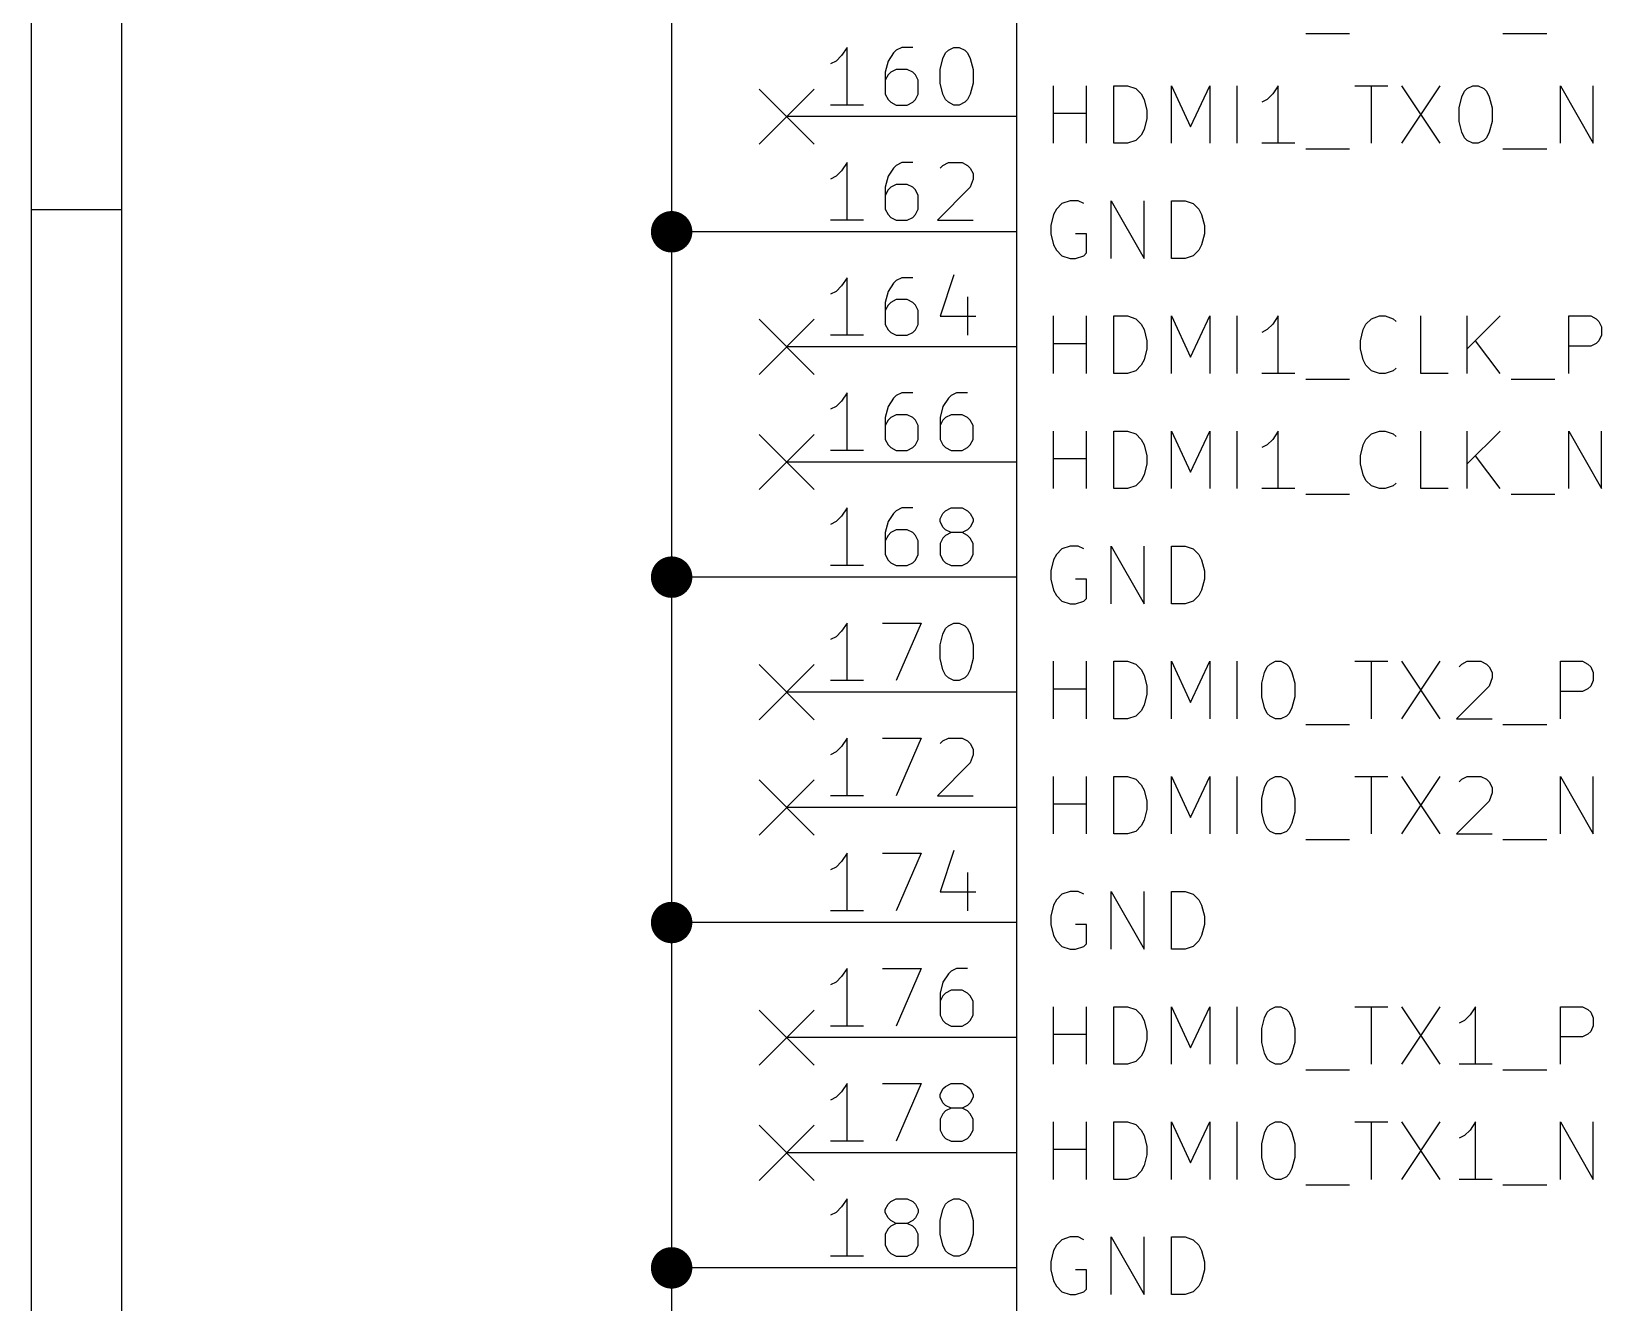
# Model space of a CAD drawing. Extents: x 0.4 to 11.3, y -7.9 to -0.4.
# Drawn here: x 0.394 to 1.758, y -5.28 to -4.176 of the extents above; entities that cross this region are included whole.
import ezdxf

# ---------------------------------------------------------------- set-up
doc = ezdxf.new("R2010")
doc.units = 0
doc.header["$MEASUREMENT"] = 0
for name, color, linetype in [('BLUE2', 5, 'CONTINUOUS'), ('CYAN2', 4, 'CONTINUOUS'), ('GREEN3', 91, 'CONTINUOUS'), ('RED2', 1, 'CONTINUOUS'), ('RED3', 11, 'CONTINUOUS')]:
    doc.layers.add(name, color=color, linetype=linetype)

msp = doc.modelspace()

# ---------------------------------------------------------------- linework, layer by layer
at = {"layer": 'BLUE2', "linetype": 'CONTINUOUS'}
for p, q in [((1.026, -4.226), (1.074, -4.274)), ((1.074, -4.226), (1.026, -4.274)), ((1.026, -4.426), (1.074, -4.474)), ((1.074, -4.426), (1.026, -4.474)), ((1.026, -4.526), (1.074, -4.574)), ((1.074, -4.526), (1.026, -4.574)), ((1.026, -4.726), (1.074, -4.774)), ((1.074, -4.726), (1.026, -4.774)), ((1.026, -4.826), (1.074, -4.874)), ((1.074, -4.826), (1.026, -4.874)), ((1.026, -5.026), (1.074, -5.074)), ((1.074, -5.026), (1.026, -5.074)), ((1.026, -5.126), (1.074, -5.174)), ((1.074, -5.126), (1.026, -5.174))]:
    msp.add_line(p, q, dxfattribs=at)
at = {"layer": 'CYAN2', "linetype": 'CONTINUOUS'}
for p, q in [((1.501, -4.1779), (1.539, -4.1779)), ((1.6724, -4.1779), (1.7105, -4.1779)), ((1.2819, -4.2731), (1.2819, -4.2231)), ((1.3105, -4.2731), (1.3105, -4.2231)), ((1.3343, -4.2731), (1.3343, -4.2231)), ((1.3343, -4.2231), (1.3462, -4.2231)), ((1.3462, -4.2231), (1.3533, -4.2255)), ((1.3533, -4.2255), (1.3581, -4.2303)), ((1.3843, -4.2731), (1.3843, -4.2231)), ((1.3843, -4.2231), (1.401, -4.2588)), ((1.401, -4.2588), (1.4176, -4.2231)), ((1.4176, -4.2231), (1.4176, -4.2731)), ((1.4414, -4.2731), (1.4414, -4.2231)), ((1.4771, -4.2231), (1.4724, -4.2303)), ((1.4771, -4.2731), (1.4771, -4.2231)), ((1.5438, -4.2231), (1.5724, -4.2231)), ((1.5581, -4.2731), (1.5581, -4.2231)), ((1.5843, -4.2231), (1.6176, -4.2731)), ((1.6176, -4.2231), (1.5843, -4.2731)), ((1.6367, -4.2327), (1.639, -4.2279)), ((1.639, -4.2279), (1.6414, -4.2255)), ((1.6414, -4.2255), (1.6462, -4.2231)), ((1.6462, -4.2231), (1.6509, -4.2231)), ((1.6509, -4.2231), (1.6557, -4.2255)), ((1.6557, -4.2255), (1.6581, -4.2279)), ((1.6581, -4.2279), (1.6605, -4.2327)), ((1.7224, -4.2731), (1.7224, -4.2231)), ((1.7224, -4.2231), (1.7509, -4.2731)), ((1.7509, -4.2731), (1.7509, -4.2231)), ((1.3581, -4.2303), (1.3605, -4.235)), ((1.3605, -4.235), (1.3629, -4.2446)), ((1.4676, -4.235), (1.4629, -4.2374)), ((1.4724, -4.2303), (1.4676, -4.235)), ((1.6343, -4.2422), (1.6367, -4.2327)), ((1.6343, -4.2541), (1.6343, -4.2422)), ((1.6605, -4.2327), (1.6629, -4.2422)), ((1.6629, -4.2422), (1.6629, -4.2541)), ((1.2819, -4.2469), (1.3105, -4.2469)), ((1.3629, -4.2517), (1.3605, -4.2612)), ((1.3629, -4.2446), (1.3629, -4.2517)), ((1.6367, -4.2636), (1.6343, -4.2541)), ((1.6629, -4.2541), (1.6605, -4.2636)), ((1.3581, -4.266), (1.3533, -4.2708)), ((1.3605, -4.2612), (1.3581, -4.266)), ((1.639, -4.2684), (1.6367, -4.2636)), ((1.6414, -4.2708), (1.639, -4.2684)), ((1.6581, -4.2684), (1.6557, -4.2708)), ((1.6605, -4.2636), (1.6581, -4.2684)), ((1.3462, -4.2731), (1.3343, -4.2731)), ((1.3533, -4.2708), (1.3462, -4.2731)), ((1.4914, -4.2731), (1.4629, -4.2731)), ((1.501, -4.2779), (1.539, -4.2779)), ((1.6462, -4.2731), (1.6414, -4.2708)), ((1.6509, -4.2731), (1.6462, -4.2731)), ((1.6557, -4.2708), (1.6509, -4.2731)), ((1.6724, -4.2779), (1.7105, -4.2779)), ((1.2962, -4.3231), (1.289, -4.3255)), ((1.3033, -4.3231), (1.2962, -4.3231)), ((1.3081, -4.3255), (1.3033, -4.3231)), ((1.3319, -4.3731), (1.3319, -4.3231)), ((1.3319, -4.3231), (1.3605, -4.3731)), ((1.3605, -4.3731), (1.3605, -4.3231)), ((1.3843, -4.3731), (1.3843, -4.3231)), ((1.3843, -4.3231), (1.3962, -4.3231)), ((1.3962, -4.3231), (1.4033, -4.3255)), ((1.2819, -4.335), (1.2795, -4.3446)), ((1.2843, -4.3303), (1.2819, -4.335)), ((1.289, -4.3255), (1.2843, -4.3303)), ((1.4033, -4.3255), (1.4081, -4.3303)), ((1.4081, -4.3303), (1.4105, -4.335)), ((1.4105, -4.335), (1.4129, -4.3446)), ((1.2795, -4.3446), (1.2795, -4.3517)), ((1.2795, -4.3517), (1.2819, -4.3612)), ((1.3105, -4.3517), (1.3009, -4.3517)), ((1.3105, -4.3684), (1.3105, -4.3517)), ((1.4129, -4.3517), (1.4105, -4.3612)), ((1.4129, -4.3446), (1.4129, -4.3517)), ((1.2819, -4.3612), (1.2843, -4.366)), ((1.2843, -4.366), (1.289, -4.3708)), ((1.4081, -4.366), (1.4033, -4.3708)), ((1.4105, -4.3612), (1.4081, -4.366)), ((1.289, -4.3708), (1.2962, -4.3731)), ((1.2962, -4.3731), (1.3009, -4.3731)), ((1.3009, -4.3731), (1.3081, -4.3708)), ((1.3081, -4.3708), (1.3105, -4.3684)), ((1.3962, -4.3731), (1.3843, -4.3731)), ((1.4033, -4.3708), (1.3962, -4.3731)), ((1.2819, -4.4731), (1.2819, -4.4231)), ((1.3105, -4.4731), (1.3105, -4.4231)), ((1.3343, -4.4731), (1.3343, -4.4231)), ((1.3343, -4.4231), (1.3462, -4.4231)), ((1.3462, -4.4231), (1.3533, -4.4255)), ((1.3533, -4.4255), (1.3581, -4.4303)), ((1.3581, -4.4303), (1.3605, -4.435)), ((1.3843, -4.4731), (1.3843, -4.4231)), ((1.3843, -4.4231), (1.401, -4.4588)), ((1.401, -4.4588), (1.4176, -4.4231)), ((1.4176, -4.4231), (1.4176, -4.4731)), ((1.4414, -4.4731), (1.4414, -4.4231)), ((1.4724, -4.4303), (1.4676, -4.435)), ((1.4771, -4.4231), (1.4724, -4.4303)), ((1.4771, -4.4731), (1.4771, -4.4231)), ((1.5509, -4.435), (1.5533, -4.4303)), ((1.5533, -4.4303), (1.5581, -4.4255)), ((1.5581, -4.4255), (1.5652, -4.4231)), ((1.5652, -4.4231), (1.57, -4.4231)), ((1.57, -4.4231), (1.5771, -4.4255)), ((1.5771, -4.4255), (1.5795, -4.4279)), ((1.6009, -4.4731), (1.6009, -4.4231)), ((1.6414, -4.4731), (1.6414, -4.4231)), ((1.67, -4.4231), (1.6414, -4.4517)), ((1.7295, -4.4731), (1.7295, -4.4231)), ((1.7295, -4.4231), (1.7486, -4.4231)), ((1.7486, -4.4231), (1.7533, -4.4255)), ((1.7533, -4.4255), (1.7557, -4.4279)), ((1.7557, -4.4279), (1.7581, -4.4327)), ((1.7581, -4.4327), (1.7581, -4.4398)), ((1.2819, -4.4469), (1.3105, -4.4469)), ((1.3605, -4.435), (1.3629, -4.4446)), ((1.3629, -4.4446), (1.3629, -4.4517)), ((1.4676, -4.435), (1.4629, -4.4374)), ((1.5486, -4.4446), (1.5509, -4.435)), ((1.5486, -4.4517), (1.5486, -4.4446)), ((1.67, -4.4731), (1.6486, -4.4446)), ((1.7533, -4.4469), (1.7486, -4.4493)), ((1.7557, -4.4446), (1.7533, -4.4469)), ((1.7581, -4.4398), (1.7557, -4.4446)), ((1.3605, -4.4612), (1.3581, -4.466)), ((1.3629, -4.4517), (1.3605, -4.4612)), ((1.5509, -4.4612), (1.5486, -4.4517)), ((1.5533, -4.466), (1.5509, -4.4612)), ((1.7486, -4.4493), (1.7295, -4.4493)), ((1.3462, -4.4731), (1.3343, -4.4731)), ((1.3533, -4.4708), (1.3462, -4.4731)), ((1.3581, -4.466), (1.3533, -4.4708)), ((1.4914, -4.4731), (1.4629, -4.4731)), ((1.5581, -4.4708), (1.5533, -4.466)), ((1.5652, -4.4731), (1.5581, -4.4708)), ((1.57, -4.4731), (1.5652, -4.4731)), ((1.5771, -4.4708), (1.57, -4.4731)), ((1.5795, -4.4684), (1.5771, -4.4708)), ((1.6248, -4.4731), (1.6009, -4.4731)), ((1.501, -4.4779), (1.539, -4.4779)), ((1.6795, -4.4779), (1.7176, -4.4779)), ((1.2819, -4.5731), (1.2819, -4.5231)), ((1.3105, -4.5731), (1.3105, -4.5231)), ((1.3343, -4.5731), (1.3343, -4.5231)), ((1.3343, -4.5231), (1.3462, -4.5231)), ((1.3462, -4.5231), (1.3533, -4.5255)), ((1.3533, -4.5255), (1.3581, -4.5303)), ((1.3843, -4.5731), (1.3843, -4.5231)), ((1.3843, -4.5231), (1.401, -4.5588)), ((1.401, -4.5588), (1.4176, -4.5231)), ((1.4176, -4.5231), (1.4176, -4.5731)), ((1.4414, -4.5731), (1.4414, -4.5231)), ((1.4771, -4.5231), (1.4724, -4.5303)), ((1.4771, -4.5731), (1.4771, -4.5231)), ((1.5533, -4.5303), (1.5581, -4.5255)), ((1.5581, -4.5255), (1.5652, -4.5231)), ((1.5652, -4.5231), (1.57, -4.5231)), ((1.57, -4.5231), (1.5771, -4.5255)), ((1.5771, -4.5255), (1.5795, -4.5279)), ((1.6009, -4.5731), (1.6009, -4.5231)), ((1.6414, -4.5731), (1.6414, -4.5231)), ((1.67, -4.5231), (1.6414, -4.5517)), ((1.7295, -4.5731), (1.7295, -4.5231)), ((1.7295, -4.5231), (1.7581, -4.5731)), ((1.7581, -4.5731), (1.7581, -4.5231)), ((1.3581, -4.5303), (1.3605, -4.535)), ((1.3605, -4.535), (1.3629, -4.5446)), ((1.4676, -4.535), (1.4629, -4.5374)), ((1.4724, -4.5303), (1.4676, -4.535)), ((1.5486, -4.5446), (1.5509, -4.535)), ((1.5509, -4.535), (1.5533, -4.5303)), ((1.2819, -4.5469), (1.3105, -4.5469)), ((1.3629, -4.5517), (1.3605, -4.5612)), ((1.3629, -4.5446), (1.3629, -4.5517)), ((1.5486, -4.5517), (1.5486, -4.5446)), ((1.5509, -4.5612), (1.5486, -4.5517)), ((1.67, -4.5731), (1.6486, -4.5446)), ((1.3581, -4.566), (1.3533, -4.5708)), ((1.3605, -4.5612), (1.3581, -4.566)), ((1.5533, -4.566), (1.5509, -4.5612)), ((1.5581, -4.5708), (1.5533, -4.566)), ((1.5795, -4.5684), (1.5771, -4.5708)), ((1.3462, -4.5731), (1.3343, -4.5731)), ((1.3533, -4.5708), (1.3462, -4.5731)), ((1.4914, -4.5731), (1.4629, -4.5731)), ((1.501, -4.5779), (1.539, -4.5779)), ((1.5652, -4.5731), (1.5581, -4.5708)), ((1.57, -4.5731), (1.5652, -4.5731)), ((1.5771, -4.5708), (1.57, -4.5731)), ((1.6248, -4.5731), (1.6009, -4.5731)), ((1.6795, -4.5779), (1.7176, -4.5779)), ((1.2962, -4.6231), (1.289, -4.6255)), ((1.3033, -4.6231), (1.2962, -4.6231)), ((1.3081, -4.6255), (1.3033, -4.6231)), ((1.3319, -4.6731), (1.3319, -4.6231)), ((1.3319, -4.6231), (1.3605, -4.6731)), ((1.3605, -4.6731), (1.3605, -4.6231)), ((1.3843, -4.6731), (1.3843, -4.6231)), ((1.3843, -4.6231), (1.3962, -4.6231)), ((1.3962, -4.6231), (1.4033, -4.6255)), ((1.2819, -4.635), (1.2795, -4.6446)), ((1.2843, -4.6303), (1.2819, -4.635)), ((1.289, -4.6255), (1.2843, -4.6303)), ((1.4033, -4.6255), (1.4081, -4.6303)), ((1.4081, -4.6303), (1.4105, -4.635)), ((1.4105, -4.635), (1.4129, -4.6446)), ((1.2795, -4.6446), (1.2795, -4.6517)), ((1.2795, -4.6517), (1.2819, -4.6612)), ((1.3105, -4.6517), (1.3009, -4.6517)), ((1.3105, -4.6684), (1.3105, -4.6517)), ((1.4129, -4.6517), (1.4105, -4.6612)), ((1.4129, -4.6446), (1.4129, -4.6517)), ((1.2819, -4.6612), (1.2843, -4.666)), ((1.2843, -4.666), (1.289, -4.6708)), ((1.4081, -4.666), (1.4033, -4.6708)), ((1.4105, -4.6612), (1.4081, -4.666)), ((1.289, -4.6708), (1.2962, -4.6731)), ((1.2962, -4.6731), (1.3009, -4.6731)), ((1.3009, -4.6731), (1.3081, -4.6708)), ((1.3081, -4.6708), (1.3105, -4.6684)), ((1.3962, -4.6731), (1.3843, -4.6731)), ((1.4033, -4.6708), (1.3962, -4.6731)), ((1.2819, -4.7731), (1.2819, -4.7231)), ((1.3105, -4.7731), (1.3105, -4.7231)), ((1.3343, -4.7731), (1.3343, -4.7231)), ((1.3343, -4.7231), (1.3462, -4.7231)), ((1.3462, -4.7231), (1.3533, -4.7255)), ((1.3533, -4.7255), (1.3581, -4.7303)), ((1.3581, -4.7303), (1.3605, -4.735)), ((1.3843, -4.7731), (1.3843, -4.7231)), ((1.3843, -4.7231), (1.401, -4.7588)), ((1.401, -4.7588), (1.4176, -4.7231)), ((1.4176, -4.7231), (1.4176, -4.7731)), ((1.4414, -4.7731), (1.4414, -4.7231)), ((1.4629, -4.7422), (1.4652, -4.7327)), ((1.4652, -4.7327), (1.4676, -4.7279)), ((1.4676, -4.7279), (1.47, -4.7255)), ((1.47, -4.7255), (1.4748, -4.7231)), ((1.4748, -4.7231), (1.4795, -4.7231)), ((1.4795, -4.7231), (1.4843, -4.7255)), ((1.4843, -4.7255), (1.4867, -4.7279)), ((1.4867, -4.7279), (1.489, -4.7327)), ((1.489, -4.7327), (1.4914, -4.7422)), ((1.5438, -4.7231), (1.5724, -4.7231)), ((1.5581, -4.7731), (1.5581, -4.7231)), ((1.5843, -4.7231), (1.6176, -4.7731)), ((1.6176, -4.7231), (1.5843, -4.7731)), ((1.6343, -4.7279), (1.6367, -4.7255)), ((1.6367, -4.7255), (1.6414, -4.7231)), ((1.6414, -4.7231), (1.6533, -4.7231)), ((1.6533, -4.7231), (1.6581, -4.7255)), ((1.6581, -4.7255), (1.6605, -4.7279)), ((1.6605, -4.7279), (1.6629, -4.7327)), ((1.6629, -4.7327), (1.6629, -4.7374)), ((1.7224, -4.7731), (1.7224, -4.7231)), ((1.7224, -4.7231), (1.7414, -4.7231)), ((1.7414, -4.7231), (1.7462, -4.7255)), ((1.7462, -4.7255), (1.7486, -4.7279)), ((1.7486, -4.7279), (1.7509, -4.7327)), ((1.7509, -4.7327), (1.7509, -4.7398)), ((1.2819, -4.7469), (1.3105, -4.7469)), ((1.3605, -4.735), (1.3629, -4.7446)), ((1.3629, -4.7446), (1.3629, -4.7517)), ((1.4629, -4.7541), (1.4629, -4.7422)), ((1.4914, -4.7422), (1.4914, -4.7541)), ((1.6605, -4.7446), (1.6319, -4.7731)), ((1.6629, -4.7374), (1.6605, -4.7446)), ((1.7462, -4.7469), (1.7414, -4.7493)), ((1.7486, -4.7446), (1.7462, -4.7469)), ((1.7509, -4.7398), (1.7486, -4.7446)), ((1.3605, -4.7612), (1.3581, -4.766)), ((1.3629, -4.7517), (1.3605, -4.7612)), ((1.4652, -4.7636), (1.4629, -4.7541)), ((1.4914, -4.7541), (1.489, -4.7636)), ((1.7414, -4.7493), (1.7224, -4.7493)), ((1.3462, -4.7731), (1.3343, -4.7731)), ((1.3533, -4.7708), (1.3462, -4.7731)), ((1.3581, -4.766), (1.3533, -4.7708)), ((1.4676, -4.7684), (1.4652, -4.7636)), ((1.47, -4.7708), (1.4676, -4.7684)), ((1.4748, -4.7731), (1.47, -4.7708)), ((1.4795, -4.7731), (1.4748, -4.7731)), ((1.4843, -4.7708), (1.4795, -4.7731)), ((1.4867, -4.7684), (1.4843, -4.7708)), ((1.489, -4.7636), (1.4867, -4.7684)), ((1.6319, -4.7731), (1.6629, -4.7731)), ((1.501, -4.7779), (1.539, -4.7779)), ((1.6724, -4.7779), (1.7105, -4.7779)), ((1.2819, -4.8731), (1.2819, -4.8231)), ((1.3105, -4.8731), (1.3105, -4.8231)), ((1.3343, -4.8731), (1.3343, -4.8231)), ((1.3343, -4.8231), (1.3462, -4.8231)), ((1.3462, -4.8231), (1.3533, -4.8255)), ((1.3533, -4.8255), (1.3581, -4.8303)), ((1.3843, -4.8731), (1.3843, -4.8231)), ((1.3843, -4.8231), (1.401, -4.8588)), ((1.401, -4.8588), (1.4176, -4.8231)), ((1.4176, -4.8231), (1.4176, -4.8731)), ((1.4414, -4.8731), (1.4414, -4.8231)), ((1.4652, -4.8327), (1.4676, -4.8279)), ((1.4676, -4.8279), (1.47, -4.8255)), ((1.47, -4.8255), (1.4748, -4.8231)), ((1.4748, -4.8231), (1.4795, -4.8231)), ((1.4795, -4.8231), (1.4843, -4.8255)), ((1.4843, -4.8255), (1.4867, -4.8279)), ((1.4867, -4.8279), (1.489, -4.8327)), ((1.5438, -4.8231), (1.5724, -4.8231)), ((1.5581, -4.8731), (1.5581, -4.8231)), ((1.5843, -4.8231), (1.6176, -4.8731)), ((1.6176, -4.8231), (1.5843, -4.8731)), ((1.6343, -4.8279), (1.6367, -4.8255)), ((1.6367, -4.8255), (1.6414, -4.8231)), ((1.6414, -4.8231), (1.6533, -4.8231)), ((1.6533, -4.8231), (1.6581, -4.8255)), ((1.6581, -4.8255), (1.6605, -4.8279)), ((1.6605, -4.8279), (1.6629, -4.8327)), ((1.7224, -4.8731), (1.7224, -4.8231)), ((1.7224, -4.8231), (1.7509, -4.8731)), ((1.7509, -4.8731), (1.7509, -4.8231)), ((1.3581, -4.8303), (1.3605, -4.835)), ((1.3605, -4.835), (1.3629, -4.8446)), ((1.4629, -4.8422), (1.4652, -4.8327)), ((1.4629, -4.8541), (1.4629, -4.8422)), ((1.489, -4.8327), (1.4914, -4.8422)), ((1.4914, -4.8422), (1.4914, -4.8541)), ((1.6629, -4.8374), (1.6605, -4.8446)), ((1.6629, -4.8327), (1.6629, -4.8374)), ((1.2819, -4.8469), (1.3105, -4.8469)), ((1.3629, -4.8517), (1.3605, -4.8612)), ((1.3629, -4.8446), (1.3629, -4.8517)), ((1.4652, -4.8636), (1.4629, -4.8541)), ((1.4914, -4.8541), (1.489, -4.8636)), ((1.6605, -4.8446), (1.6319, -4.8731)), ((1.3533, -4.8708), (1.3462, -4.8731)), ((1.3581, -4.866), (1.3533, -4.8708)), ((1.3605, -4.8612), (1.3581, -4.866)), ((1.4676, -4.8684), (1.4652, -4.8636)), ((1.47, -4.8708), (1.4676, -4.8684)), ((1.4748, -4.8731), (1.47, -4.8708)), ((1.4843, -4.8708), (1.4795, -4.8731)), ((1.4867, -4.8684), (1.4843, -4.8708)), ((1.489, -4.8636), (1.4867, -4.8684)), ((1.3462, -4.8731), (1.3343, -4.8731)), ((1.4795, -4.8731), (1.4748, -4.8731)), ((1.501, -4.8779), (1.539, -4.8779)), ((1.6319, -4.8731), (1.6629, -4.8731)), ((1.6724, -4.8779), (1.7105, -4.8779)), ((1.2962, -4.9231), (1.289, -4.9255)), ((1.3033, -4.9231), (1.2962, -4.9231)), ((1.3081, -4.9255), (1.3033, -4.9231)), ((1.3319, -4.9731), (1.3319, -4.9231)), ((1.3319, -4.9231), (1.3605, -4.9731)), ((1.3605, -4.9731), (1.3605, -4.9231)), ((1.3843, -4.9731), (1.3843, -4.9231)), ((1.3843, -4.9231), (1.3962, -4.9231)), ((1.3962, -4.9231), (1.4033, -4.9255)), ((1.2819, -4.935), (1.2795, -4.9446)), ((1.2843, -4.9303), (1.2819, -4.935)), ((1.289, -4.9255), (1.2843, -4.9303)), ((1.4033, -4.9255), (1.4081, -4.9303)), ((1.4081, -4.9303), (1.4105, -4.935)), ((1.4105, -4.935), (1.4129, -4.9446)), ((1.2795, -4.9446), (1.2795, -4.9517)), ((1.2795, -4.9517), (1.2819, -4.9612)), ((1.3105, -4.9517), (1.3009, -4.9517)), ((1.3105, -4.9684), (1.3105, -4.9517)), ((1.4129, -4.9517), (1.4105, -4.9612)), ((1.4129, -4.9446), (1.4129, -4.9517)), ((1.2819, -4.9612), (1.2843, -4.966)), ((1.2843, -4.966), (1.289, -4.9708)), ((1.4081, -4.966), (1.4033, -4.9708)), ((1.4105, -4.9612), (1.4081, -4.966)), ((1.289, -4.9708), (1.2962, -4.9731)), ((1.2962, -4.9731), (1.3009, -4.9731)), ((1.3009, -4.9731), (1.3081, -4.9708)), ((1.3081, -4.9708), (1.3105, -4.9684)), ((1.3962, -4.9731), (1.3843, -4.9731)), ((1.4033, -4.9708), (1.3962, -4.9731)), ((1.2819, -5.0731), (1.2819, -5.0231)), ((1.3105, -5.0731), (1.3105, -5.0231)), ((1.3343, -5.0731), (1.3343, -5.0231)), ((1.3343, -5.0231), (1.3462, -5.0231)), ((1.3462, -5.0231), (1.3533, -5.0255)), ((1.3533, -5.0255), (1.3581, -5.0303)), ((1.3581, -5.0303), (1.3605, -5.035)), ((1.3843, -5.0731), (1.3843, -5.0231)), ((1.3843, -5.0231), (1.401, -5.0588)), ((1.401, -5.0588), (1.4176, -5.0231)), ((1.4176, -5.0231), (1.4176, -5.0731)), ((1.4414, -5.0731), (1.4414, -5.0231)), ((1.4629, -5.0422), (1.4652, -5.0327)), ((1.4652, -5.0327), (1.4676, -5.0279)), ((1.4676, -5.0279), (1.47, -5.0255)), ((1.47, -5.0255), (1.4748, -5.0231)), ((1.4748, -5.0231), (1.4795, -5.0231)), ((1.4795, -5.0231), (1.4843, -5.0255)), ((1.4843, -5.0255), (1.4867, -5.0279)), ((1.4867, -5.0279), (1.489, -5.0327)), ((1.489, -5.0327), (1.4914, -5.0422)), ((1.5438, -5.0231), (1.5724, -5.0231)), ((1.5581, -5.0731), (1.5581, -5.0231)), ((1.5843, -5.0231), (1.6176, -5.0731)), ((1.6176, -5.0231), (1.5843, -5.0731)), ((1.6438, -5.0303), (1.639, -5.035)), ((1.6486, -5.0231), (1.6438, -5.0303)), ((1.6486, -5.0731), (1.6486, -5.0231)), ((1.7224, -5.0731), (1.7224, -5.0231)), ((1.7224, -5.0231), (1.7414, -5.0231)), ((1.7414, -5.0231), (1.7462, -5.0255)), ((1.7462, -5.0255), (1.7486, -5.0279)), ((1.7486, -5.0279), (1.7509, -5.0327)), ((1.7509, -5.0327), (1.7509, -5.0398)), ((1.2819, -5.0469), (1.3105, -5.0469)), ((1.3605, -5.035), (1.3629, -5.0446)), ((1.3629, -5.0446), (1.3629, -5.0517)), ((1.4629, -5.0541), (1.4629, -5.0422)), ((1.4914, -5.0422), (1.4914, -5.0541)), ((1.639, -5.035), (1.6343, -5.0374)), ((1.7462, -5.0469), (1.7414, -5.0493)), ((1.7486, -5.0446), (1.7462, -5.0469)), ((1.7509, -5.0398), (1.7486, -5.0446)), ((1.3605, -5.0612), (1.3581, -5.066)), ((1.3629, -5.0517), (1.3605, -5.0612)), ((1.4652, -5.0636), (1.4629, -5.0541)), ((1.4914, -5.0541), (1.489, -5.0636)), ((1.7414, -5.0493), (1.7224, -5.0493)), ((1.3462, -5.0731), (1.3343, -5.0731)), ((1.3533, -5.0708), (1.3462, -5.0731)), ((1.3581, -5.066), (1.3533, -5.0708)), ((1.4676, -5.0684), (1.4652, -5.0636)), ((1.47, -5.0708), (1.4676, -5.0684)), ((1.4748, -5.0731), (1.47, -5.0708)), ((1.4795, -5.0731), (1.4748, -5.0731)), ((1.4843, -5.0708), (1.4795, -5.0731)), ((1.4867, -5.0684), (1.4843, -5.0708)), ((1.489, -5.0636), (1.4867, -5.0684)), ((1.6629, -5.0731), (1.6343, -5.0731)), ((1.501, -5.0779), (1.539, -5.0779)), ((1.6724, -5.0779), (1.7105, -5.0779)), ((1.2819, -5.1731), (1.2819, -5.1231)), ((1.3105, -5.1731), (1.3105, -5.1231)), ((1.3343, -5.1731), (1.3343, -5.1231)), ((1.3343, -5.1231), (1.3462, -5.1231)), ((1.3462, -5.1231), (1.3533, -5.1255)), ((1.3533, -5.1255), (1.3581, -5.1303)), ((1.3843, -5.1731), (1.3843, -5.1231)), ((1.3843, -5.1231), (1.401, -5.1588)), ((1.401, -5.1588), (1.4176, -5.1231)), ((1.4176, -5.1231), (1.4176, -5.1731)), ((1.4414, -5.1731), (1.4414, -5.1231)), ((1.4652, -5.1327), (1.4676, -5.1279)), ((1.4676, -5.1279), (1.47, -5.1255)), ((1.47, -5.1255), (1.4748, -5.1231)), ((1.4748, -5.1231), (1.4795, -5.1231)), ((1.4795, -5.1231), (1.4843, -5.1255)), ((1.4843, -5.1255), (1.4867, -5.1279)), ((1.4867, -5.1279), (1.489, -5.1327)), ((1.5438, -5.1231), (1.5724, -5.1231)), ((1.5581, -5.1731), (1.5581, -5.1231)), ((1.5843, -5.1231), (1.6176, -5.1731)), ((1.6176, -5.1231), (1.5843, -5.1731)), ((1.6486, -5.1231), (1.6438, -5.1303)), ((1.6486, -5.1731), (1.6486, -5.1231)), ((1.7224, -5.1731), (1.7224, -5.1231)), ((1.7224, -5.1231), (1.7509, -5.1731)), ((1.7509, -5.1731), (1.7509, -5.1231)), ((1.3581, -5.1303), (1.3605, -5.135)), ((1.3605, -5.135), (1.3629, -5.1446)), ((1.4629, -5.1422), (1.4652, -5.1327)), ((1.4629, -5.1541), (1.4629, -5.1422)), ((1.489, -5.1327), (1.4914, -5.1422)), ((1.4914, -5.1422), (1.4914, -5.1541)), ((1.639, -5.135), (1.6343, -5.1374)), ((1.6438, -5.1303), (1.639, -5.135)), ((1.2819, -5.1469), (1.3105, -5.1469)), ((1.3629, -5.1517), (1.3605, -5.1612)), ((1.3629, -5.1446), (1.3629, -5.1517)), ((1.4652, -5.1636), (1.4629, -5.1541)), ((1.4914, -5.1541), (1.489, -5.1636)), ((1.3533, -5.1708), (1.3462, -5.1731)), ((1.3581, -5.166), (1.3533, -5.1708)), ((1.3605, -5.1612), (1.3581, -5.166)), ((1.4676, -5.1684), (1.4652, -5.1636)), ((1.47, -5.1708), (1.4676, -5.1684)), ((1.4748, -5.1731), (1.47, -5.1708)), ((1.4843, -5.1708), (1.4795, -5.1731)), ((1.4867, -5.1684), (1.4843, -5.1708)), ((1.489, -5.1636), (1.4867, -5.1684)), ((1.3462, -5.1731), (1.3343, -5.1731)), ((1.4795, -5.1731), (1.4748, -5.1731)), ((1.501, -5.1779), (1.539, -5.1779)), ((1.6629, -5.1731), (1.6343, -5.1731)), ((1.6724, -5.1779), (1.7105, -5.1779)), ((1.289, -5.2255), (1.2843, -5.2303)), ((1.2962, -5.2231), (1.289, -5.2255)), ((1.3033, -5.2231), (1.2962, -5.2231)), ((1.3081, -5.2255), (1.3033, -5.2231)), ((1.3319, -5.2731), (1.3319, -5.2231)), ((1.3319, -5.2231), (1.3605, -5.2731)), ((1.3605, -5.2731), (1.3605, -5.2231)), ((1.3843, -5.2731), (1.3843, -5.2231)), ((1.3843, -5.2231), (1.3962, -5.2231)), ((1.3962, -5.2231), (1.4033, -5.2255)), ((1.4033, -5.2255), (1.4081, -5.2303)), ((1.2819, -5.235), (1.2795, -5.2446)), ((1.2843, -5.2303), (1.2819, -5.235)), ((1.4081, -5.2303), (1.4105, -5.235)), ((1.4105, -5.235), (1.4129, -5.2446)), ((1.2795, -5.2446), (1.2795, -5.2517)), ((1.2795, -5.2517), (1.2819, -5.2612)), ((1.3105, -5.2517), (1.3009, -5.2517)), ((1.3105, -5.2684), (1.3105, -5.2517)), ((1.4129, -5.2517), (1.4105, -5.2612)), ((1.4129, -5.2446), (1.4129, -5.2517)), ((1.2819, -5.2612), (1.2843, -5.266)), ((1.2843, -5.266), (1.289, -5.2708)), ((1.4081, -5.266), (1.4033, -5.2708)), ((1.4105, -5.2612), (1.4081, -5.266)), ((1.289, -5.2708), (1.2962, -5.2731)), ((1.2962, -5.2731), (1.3009, -5.2731)), ((1.3009, -5.2731), (1.3081, -5.2708)), ((1.3081, -5.2708), (1.3105, -5.2684)), ((1.3962, -5.2731), (1.3843, -5.2731)), ((1.4033, -5.2708), (1.3962, -5.2731))]:
    msp.add_line(p, q, dxfattribs=at)
at = {"layer": 'GREEN3', "linetype": 'CONTINUOUS'}
for p, q in [((0.95, -4.05), (0.95, -4.35)), ((1.05, -4.35), (0.95, -4.35)), ((0.95, -4.35), (0.95, -4.65)), ((0.95, -4.65), (0.95, -4.95)), ((1.05, -4.65), (0.95, -4.65)), ((0.95, -4.95), (0.95, -5.25)), ((1.05, -4.95), (0.95, -4.95)), ((1.05, -5.25), (0.95, -5.25)), ((0.95, -5.25), (0.95, -5.55))]:
    msp.add_line(p, q, dxfattribs=at)
at = {"layer": 'GREEN3', "const_width": 0.018}
for points in [[(0.941, -4.35, 1), (0.959, -4.35, 1)], [(0.941, -4.65, 1), (0.959, -4.65, 1)], [(0.941, -4.95, 1), (0.959, -4.95, 1)], [(0.941, -5.25, 1), (0.959, -5.25, 1)]]:
    msp.add_lwpolyline(points, format="xyb", close=True, dxfattribs=at)
at = {"layer": 'RED2', "linetype": 'CONTINUOUS'}
for p, q in [((0.3937, -7.8743), (0.3937, -0.3937)), ((0.4724, -7.7956), (0.4724, -0.4724)), ((1.25, -6.35), (1.25, -1.25)), ((1.25, -4.25), (1.05, -4.25)), ((0.3937, -4.3307), (0.4724, -4.3307)), ((1.25, -4.35), (1.05, -4.35)), ((1.25, -4.45), (1.05, -4.45)), ((1.25, -4.55), (1.05, -4.55)), ((1.25, -4.65), (1.05, -4.65)), ((1.25, -4.75), (1.05, -4.75)), ((1.25, -4.85), (1.05, -4.85)), ((1.25, -4.95), (1.05, -4.95)), ((1.25, -5.05), (1.05, -5.05)), ((1.25, -5.15), (1.05, -5.15)), ((1.25, -5.25), (1.05, -5.25))]:
    msp.add_line(p, q, dxfattribs=at)
at = {"layer": 'RED3', "linetype": 'CONTINUOUS'}
for p, q in [((1.0929, -4.2018), (1.0881, -4.2042)), ((1.0976, -4.197), (1.0929, -4.2018)), ((1.1024, -4.1899), (1.0976, -4.197)), ((1.1024, -4.2399), (1.1024, -4.1899)), ((1.1381, -4.2018), (1.1357, -4.2113)), ((1.1429, -4.1946), (1.1381, -4.2018)), ((1.1452, -4.1923), (1.1429, -4.1946)), ((1.15, -4.1899), (1.1452, -4.1923)), ((1.1595, -4.1899), (1.15, -4.1899)), ((1.1833, -4.2089), (1.1857, -4.1994)), ((1.1857, -4.1994), (1.1881, -4.1946)), ((1.1881, -4.1946), (1.1905, -4.1923)), ((1.1905, -4.1923), (1.1952, -4.1899)), ((1.1952, -4.1899), (1.2, -4.1899)), ((1.2, -4.1899), (1.2048, -4.1923)), ((1.2048, -4.1923), (1.2071, -4.1946)), ((1.2071, -4.1946), (1.2095, -4.1994)), ((1.2095, -4.1994), (1.2119, -4.2089)), ((1.1357, -4.2113), (1.1357, -4.2304)), ((1.1381, -4.2137), (1.1357, -4.2184)), ((1.1405, -4.2113), (1.1381, -4.2137)), ((1.1452, -4.2089), (1.1405, -4.2113)), ((1.1548, -4.2089), (1.1452, -4.2089)), ((1.1595, -4.2113), (1.1548, -4.2089)), ((1.1619, -4.2137), (1.1595, -4.2113)), ((1.1643, -4.2184), (1.1619, -4.2137)), ((1.1833, -4.2208), (1.1833, -4.2089)), ((1.2119, -4.2089), (1.2119, -4.2208)), ((1.1643, -4.2304), (1.1643, -4.2184)), ((1.1857, -4.2304), (1.1833, -4.2208)), ((1.2119, -4.2208), (1.2095, -4.2304)), ((1.1167, -4.2399), (1.0881, -4.2399)), ((1.1357, -4.2304), (1.1381, -4.2351)), ((1.1381, -4.2351), (1.1405, -4.2375)), ((1.1405, -4.2375), (1.1452, -4.2399)), ((1.1452, -4.2399), (1.1548, -4.2399)), ((1.1548, -4.2399), (1.1595, -4.2375)), ((1.1595, -4.2375), (1.1619, -4.2351)), ((1.1619, -4.2351), (1.1643, -4.2304)), ((1.1881, -4.2351), (1.1857, -4.2304)), ((1.1905, -4.2375), (1.1881, -4.2351)), ((1.1952, -4.2399), (1.1905, -4.2375)), ((1.2, -4.2399), (1.1952, -4.2399)), ((1.2048, -4.2375), (1.2, -4.2399)), ((1.2071, -4.2351), (1.2048, -4.2375)), ((1.2095, -4.2304), (1.2071, -4.2351)), ((1.0976, -4.297), (1.0929, -4.3018)), ((1.1024, -4.2899), (1.0976, -4.297)), ((1.1024, -4.3399), (1.1024, -4.2899)), ((1.1429, -4.2946), (1.1381, -4.3018)), ((1.1452, -4.2923), (1.1429, -4.2946)), ((1.15, -4.2899), (1.1452, -4.2923)), ((1.1595, -4.2899), (1.15, -4.2899)), ((1.1833, -4.2946), (1.1857, -4.2923)), ((1.1857, -4.2923), (1.1905, -4.2899)), ((1.1905, -4.2899), (1.2024, -4.2899)), ((1.2024, -4.2899), (1.2071, -4.2923)), ((1.2071, -4.2923), (1.2095, -4.2946)), ((1.2095, -4.2946), (1.2119, -4.2994)), ((1.0929, -4.3018), (1.0881, -4.3042)), ((1.1381, -4.3018), (1.1357, -4.3113)), ((1.1357, -4.3113), (1.1357, -4.3304)), ((1.1405, -4.3113), (1.1381, -4.3137)), ((1.1452, -4.3089), (1.1405, -4.3113)), ((1.1548, -4.3089), (1.1452, -4.3089)), ((1.1595, -4.3113), (1.1548, -4.3089)), ((1.1619, -4.3137), (1.1595, -4.3113)), ((1.2095, -4.3113), (1.181, -4.3399)), ((1.2119, -4.3042), (1.2095, -4.3113)), ((1.2119, -4.2994), (1.2119, -4.3042)), ((1.1381, -4.3137), (1.1357, -4.3184)), ((1.1643, -4.3184), (1.1619, -4.3137)), ((1.1643, -4.3304), (1.1643, -4.3184)), ((1.1357, -4.3304), (1.1381, -4.3351)), ((1.1381, -4.3351), (1.1405, -4.3375)), ((1.1405, -4.3375), (1.1452, -4.3399)), ((1.1548, -4.3399), (1.1595, -4.3375)), ((1.1595, -4.3375), (1.1619, -4.3351)), ((1.1619, -4.3351), (1.1643, -4.3304)), ((1.1167, -4.3399), (1.0881, -4.3399)), ((1.1452, -4.3399), (1.1548, -4.3399)), ((1.181, -4.3399), (1.2119, -4.3399)), ((1.1024, -4.3899), (1.0976, -4.397)), ((1.1024, -4.4399), (1.1024, -4.3899)), ((1.1452, -4.3923), (1.1429, -4.3946)), ((1.15, -4.3899), (1.1452, -4.3923)), ((1.1595, -4.3899), (1.15, -4.3899)), ((1.1952, -4.3875), (1.1833, -4.4232)), ((1.0929, -4.4018), (1.0881, -4.4042)), ((1.0976, -4.397), (1.0929, -4.4018)), ((1.1381, -4.4018), (1.1357, -4.4113)), ((1.1429, -4.3946), (1.1381, -4.4018)), ((1.2071, -4.4065), (1.2071, -4.4399)), ((1.1357, -4.4113), (1.1357, -4.4304)), ((1.1381, -4.4137), (1.1357, -4.4184)), ((1.1405, -4.4113), (1.1381, -4.4137)), ((1.1452, -4.4089), (1.1405, -4.4113)), ((1.1548, -4.4089), (1.1452, -4.4089)), ((1.1595, -4.4113), (1.1548, -4.4089)), ((1.1619, -4.4137), (1.1595, -4.4113)), ((1.1643, -4.4184), (1.1619, -4.4137)), ((1.1643, -4.4304), (1.1643, -4.4184)), ((1.1357, -4.4304), (1.1381, -4.4351)), ((1.1619, -4.4351), (1.1643, -4.4304)), ((1.1833, -4.4232), (1.2143, -4.4232)), ((1.1167, -4.4399), (1.0881, -4.4399)), ((1.1381, -4.4351), (1.1405, -4.4375)), ((1.1405, -4.4375), (1.1452, -4.4399)), ((1.1452, -4.4399), (1.1548, -4.4399)), ((1.1548, -4.4399), (1.1595, -4.4375)), ((1.1595, -4.4375), (1.1619, -4.4351)), ((1.0929, -4.5018), (1.0881, -4.5042)), ((1.0976, -4.497), (1.0929, -4.5018)), ((1.1024, -4.4899), (1.0976, -4.497)), ((1.1024, -4.5399), (1.1024, -4.4899)), ((1.1381, -4.5018), (1.1357, -4.5113)), ((1.1429, -4.4946), (1.1381, -4.5018)), ((1.1452, -4.4923), (1.1429, -4.4946)), ((1.15, -4.4899), (1.1452, -4.4923)), ((1.1595, -4.4899), (1.15, -4.4899)), ((1.1857, -4.5018), (1.1833, -4.5113)), ((1.1905, -4.4946), (1.1857, -4.5018)), ((1.1929, -4.4923), (1.1905, -4.4946)), ((1.1976, -4.4899), (1.1929, -4.4923)), ((1.2071, -4.4899), (1.1976, -4.4899)), ((1.1357, -4.5113), (1.1357, -4.5304)), ((1.1381, -4.5137), (1.1357, -4.5184)), ((1.1405, -4.5113), (1.1381, -4.5137)), ((1.1452, -4.5089), (1.1405, -4.5113)), ((1.1548, -4.5089), (1.1452, -4.5089)), ((1.1595, -4.5113), (1.1548, -4.5089)), ((1.1619, -4.5137), (1.1595, -4.5113)), ((1.1643, -4.5184), (1.1619, -4.5137)), ((1.1833, -4.5113), (1.1833, -4.5304)), ((1.1857, -4.5137), (1.1833, -4.5184)), ((1.1881, -4.5113), (1.1857, -4.5137)), ((1.1929, -4.5089), (1.1881, -4.5113)), ((1.2024, -4.5089), (1.1929, -4.5089)), ((1.2071, -4.5113), (1.2024, -4.5089)), ((1.2095, -4.5137), (1.2071, -4.5113)), ((1.2119, -4.5184), (1.2095, -4.5137)), ((1.1643, -4.5304), (1.1643, -4.5184)), ((1.2119, -4.5304), (1.2119, -4.5184)), ((1.1167, -4.5399), (1.0881, -4.5399)), ((1.1357, -4.5304), (1.1381, -4.5351)), ((1.1381, -4.5351), (1.1405, -4.5375)), ((1.1405, -4.5375), (1.1452, -4.5399)), ((1.1452, -4.5399), (1.1548, -4.5399)), ((1.1548, -4.5399), (1.1595, -4.5375)), ((1.1595, -4.5375), (1.1619, -4.5351)), ((1.1619, -4.5351), (1.1643, -4.5304)), ((1.1833, -4.5304), (1.1857, -4.5351)), ((1.1857, -4.5351), (1.1881, -4.5375)), ((1.1881, -4.5375), (1.1929, -4.5399)), ((1.1929, -4.5399), (1.2024, -4.5399)), ((1.2024, -4.5399), (1.2071, -4.5375)), ((1.2071, -4.5375), (1.2095, -4.5351)), ((1.2095, -4.5351), (1.2119, -4.5304)), ((1.0976, -4.597), (1.0929, -4.6018)), ((1.1024, -4.5899), (1.0976, -4.597)), ((1.1024, -4.6399), (1.1024, -4.5899)), ((1.1429, -4.5946), (1.1381, -4.6018)), ((1.1452, -4.5923), (1.1429, -4.5946)), ((1.15, -4.5899), (1.1452, -4.5923)), ((1.1595, -4.5899), (1.15, -4.5899)), ((1.1833, -4.5994), (1.1857, -4.5946)), ((1.1857, -4.5946), (1.1881, -4.5923)), ((1.1881, -4.5923), (1.1929, -4.5899)), ((1.1929, -4.5899), (1.2024, -4.5899)), ((1.2024, -4.5899), (1.2071, -4.5923)), ((1.2071, -4.5923), (1.2095, -4.5946)), ((1.2095, -4.5946), (1.2119, -4.5994)), ((1.0929, -4.6018), (1.0881, -4.6042)), ((1.1381, -4.6018), (1.1357, -4.6113)), ((1.1357, -4.6113), (1.1357, -4.6304)), ((1.1405, -4.6113), (1.1381, -4.6137)), ((1.1452, -4.6089), (1.1405, -4.6113)), ((1.1548, -4.6089), (1.1452, -4.6089)), ((1.1595, -4.6113), (1.1548, -4.6089)), ((1.1619, -4.6137), (1.1595, -4.6113)), ((1.1833, -4.6018), (1.1833, -4.5994)), ((1.1857, -4.6065), (1.1833, -4.6018)), ((1.1881, -4.6089), (1.1857, -4.6065)), ((1.1929, -4.6113), (1.1881, -4.6089)), ((1.1929, -4.6113), (1.1881, -4.6137)), ((1.2024, -4.6113), (1.1929, -4.6113)), ((1.2071, -4.6089), (1.2024, -4.6113)), ((1.2071, -4.6137), (1.2024, -4.6113)), ((1.2095, -4.6065), (1.2071, -4.6089)), ((1.2119, -4.6018), (1.2095, -4.6065)), ((1.2119, -4.5994), (1.2119, -4.6018)), ((1.1381, -4.6137), (1.1357, -4.6184)), ((1.1643, -4.6184), (1.1619, -4.6137)), ((1.1643, -4.6304), (1.1643, -4.6184)), ((1.1857, -4.6161), (1.1833, -4.6208)), ((1.1833, -4.6208), (1.1833, -4.6304)), ((1.1881, -4.6137), (1.1857, -4.6161)), ((1.2095, -4.6161), (1.2071, -4.6137)), ((1.2119, -4.6208), (1.2095, -4.6161)), ((1.2119, -4.6304), (1.2119, -4.6208)), ((1.1357, -4.6304), (1.1381, -4.6351)), ((1.1381, -4.6351), (1.1405, -4.6375)), ((1.1405, -4.6375), (1.1452, -4.6399)), ((1.1548, -4.6399), (1.1595, -4.6375)), ((1.1595, -4.6375), (1.1619, -4.6351)), ((1.1619, -4.6351), (1.1643, -4.6304)), ((1.1833, -4.6304), (1.1857, -4.6351)), ((1.1857, -4.6351), (1.1881, -4.6375)), ((1.1881, -4.6375), (1.1929, -4.6399)), ((1.2024, -4.6399), (1.2071, -4.6375)), ((1.2071, -4.6375), (1.2095, -4.6351)), ((1.2095, -4.6351), (1.2119, -4.6304)), ((1.1167, -4.6399), (1.0881, -4.6399)), ((1.1452, -4.6399), (1.1548, -4.6399)), ((1.1929, -4.6399), (1.2024, -4.6399)), ((1.1024, -4.6899), (1.0976, -4.697)), ((1.1024, -4.7399), (1.1024, -4.6899)), ((1.1333, -4.6899), (1.1667, -4.6899)), ((1.1667, -4.6899), (1.1452, -4.7399)), ((1.1881, -4.6946), (1.1905, -4.6923)), ((1.1905, -4.6923), (1.1952, -4.6899)), ((1.1952, -4.6899), (1.2, -4.6899)), ((1.2, -4.6899), (1.2048, -4.6923)), ((1.2048, -4.6923), (1.2071, -4.6946)), ((1.0929, -4.7018), (1.0881, -4.7042)), ((1.0976, -4.697), (1.0929, -4.7018)), ((1.1833, -4.7089), (1.1857, -4.6994)), ((1.1857, -4.6994), (1.1881, -4.6946)), ((1.2071, -4.6946), (1.2095, -4.6994)), ((1.2095, -4.6994), (1.2119, -4.7089)), ((1.1833, -4.7208), (1.1833, -4.7089)), ((1.2119, -4.7089), (1.2119, -4.7208)), ((1.1857, -4.7304), (1.1833, -4.7208)), ((1.1881, -4.7351), (1.1857, -4.7304)), ((1.2095, -4.7304), (1.2071, -4.7351)), ((1.2119, -4.7208), (1.2095, -4.7304)), ((1.1167, -4.7399), (1.0881, -4.7399)), ((1.1905, -4.7375), (1.1881, -4.7351)), ((1.1952, -4.7399), (1.1905, -4.7375)), ((1.2, -4.7399), (1.1952, -4.7399)), ((1.2048, -4.7375), (1.2, -4.7399)), ((1.2071, -4.7351), (1.2048, -4.7375)), ((1.0929, -4.8018), (1.0881, -4.8042)), ((1.0976, -4.797), (1.0929, -4.8018)), ((1.1024, -4.7899), (1.0976, -4.797)), ((1.1024, -4.8399), (1.1024, -4.7899)), ((1.1333, -4.7899), (1.1667, -4.7899)), ((1.1667, -4.7899), (1.1452, -4.8399)), ((1.1833, -4.7946), (1.1857, -4.7923)), ((1.1857, -4.7923), (1.1905, -4.7899)), ((1.1905, -4.7899), (1.2024, -4.7899)), ((1.2024, -4.7899), (1.2071, -4.7923)), ((1.2071, -4.7923), (1.2095, -4.7946)), ((1.2095, -4.7946), (1.2119, -4.7994)), ((1.2119, -4.7994), (1.2119, -4.8042)), ((1.2095, -4.8113), (1.181, -4.8399)), ((1.2119, -4.8042), (1.2095, -4.8113)), ((1.1167, -4.8399), (1.0881, -4.8399)), ((1.181, -4.8399), (1.2119, -4.8399)), ((1.0976, -4.897), (1.0929, -4.9018)), ((1.1024, -4.8899), (1.0976, -4.897)), ((1.1024, -4.9399), (1.1024, -4.8899)), ((1.1333, -4.8899), (1.1667, -4.8899)), ((1.1667, -4.8899), (1.1452, -4.9399)), ((1.1952, -4.8875), (1.1833, -4.9232)), ((1.0929, -4.9018), (1.0881, -4.9042)), ((1.2071, -4.9065), (1.2071, -4.9399)), ((1.1833, -4.9232), (1.2143, -4.9232)), ((1.1167, -4.9399), (1.0881, -4.9399)), ((1.1024, -4.9899), (1.0976, -4.997)), ((1.1024, -5.0399), (1.1024, -4.9899)), ((1.1333, -4.9899), (1.1667, -4.9899)), ((1.1667, -4.9899), (1.1452, -5.0399)), ((1.1929, -4.9923), (1.1905, -4.9946)), ((1.1976, -4.9899), (1.1929, -4.9923)), ((1.2071, -4.9899), (1.1976, -4.9899)), ((1.0929, -5.0018), (1.0881, -5.0042)), ((1.0976, -4.997), (1.0929, -5.0018)), ((1.1857, -5.0018), (1.1833, -5.0113)), ((1.1905, -4.9946), (1.1857, -5.0018)), ((1.1833, -5.0113), (1.1833, -5.0304)), ((1.1857, -5.0137), (1.1833, -5.0184)), ((1.1881, -5.0113), (1.1857, -5.0137)), ((1.1929, -5.0089), (1.1881, -5.0113)), ((1.2024, -5.0089), (1.1929, -5.0089)), ((1.2071, -5.0113), (1.2024, -5.0089)), ((1.2095, -5.0137), (1.2071, -5.0113)), ((1.2119, -5.0184), (1.2095, -5.0137)), ((1.2119, -5.0304), (1.2119, -5.0184)), ((1.1833, -5.0304), (1.1857, -5.0351)), ((1.2095, -5.0351), (1.2119, -5.0304)), ((1.1167, -5.0399), (1.0881, -5.0399)), ((1.1857, -5.0351), (1.1881, -5.0375)), ((1.1881, -5.0375), (1.1929, -5.0399)), ((1.1929, -5.0399), (1.2024, -5.0399)), ((1.2024, -5.0399), (1.2071, -5.0375)), ((1.2071, -5.0375), (1.2095, -5.0351)), ((1.0929, -5.1018), (1.0881, -5.1042)), ((1.0976, -5.097), (1.0929, -5.1018)), ((1.1024, -5.0899), (1.0976, -5.097)), ((1.1024, -5.1399), (1.1024, -5.0899)), ((1.1333, -5.0899), (1.1667, -5.0899)), ((1.1667, -5.0899), (1.1452, -5.1399)), ((1.1833, -5.0994), (1.1857, -5.0946)), ((1.1833, -5.1018), (1.1833, -5.0994)), ((1.1857, -5.1065), (1.1833, -5.1018)), ((1.1857, -5.0946), (1.1881, -5.0923)), ((1.1881, -5.0923), (1.1929, -5.0899)), ((1.1929, -5.0899), (1.2024, -5.0899)), ((1.2024, -5.0899), (1.2071, -5.0923)), ((1.2071, -5.0923), (1.2095, -5.0946)), ((1.2095, -5.0946), (1.2119, -5.0994)), ((1.2119, -5.1018), (1.2095, -5.1065)), ((1.2119, -5.0994), (1.2119, -5.1018)), ((1.1857, -5.1161), (1.1833, -5.1208)), ((1.1881, -5.1089), (1.1857, -5.1065)), ((1.1881, -5.1137), (1.1857, -5.1161)), ((1.1929, -5.1113), (1.1881, -5.1089)), ((1.1929, -5.1113), (1.1881, -5.1137)), ((1.2024, -5.1113), (1.1929, -5.1113)), ((1.2071, -5.1089), (1.2024, -5.1113)), ((1.2071, -5.1137), (1.2024, -5.1113)), ((1.2095, -5.1065), (1.2071, -5.1089)), ((1.2095, -5.1161), (1.2071, -5.1137)), ((1.2119, -5.1208), (1.2095, -5.1161)), ((1.1833, -5.1208), (1.1833, -5.1304)), ((1.2119, -5.1304), (1.2119, -5.1208)), ((1.1167, -5.1399), (1.0881, -5.1399)), ((1.1833, -5.1304), (1.1857, -5.1351)), ((1.1857, -5.1351), (1.1881, -5.1375)), ((1.1881, -5.1375), (1.1929, -5.1399)), ((1.1929, -5.1399), (1.2024, -5.1399)), ((1.2024, -5.1399), (1.2071, -5.1375)), ((1.2071, -5.1375), (1.2095, -5.1351)), ((1.2095, -5.1351), (1.2119, -5.1304)), ((1.0976, -5.197), (1.0929, -5.2018)), ((1.1024, -5.1899), (1.0976, -5.197)), ((1.1024, -5.2399), (1.1024, -5.1899)), ((1.1357, -5.1994), (1.1381, -5.1946)), ((1.1381, -5.1946), (1.1405, -5.1923)), ((1.1405, -5.1923), (1.1452, -5.1899)), ((1.1452, -5.1899), (1.1548, -5.1899)), ((1.1548, -5.1899), (1.1595, -5.1923)), ((1.1595, -5.1923), (1.1619, -5.1946)), ((1.1619, -5.1946), (1.1643, -5.1994)), ((1.1857, -5.1994), (1.1881, -5.1946)), ((1.1881, -5.1946), (1.1905, -5.1923)), ((1.1905, -5.1923), (1.1952, -5.1899)), ((1.1952, -5.1899), (1.2, -5.1899)), ((1.2, -5.1899), (1.2048, -5.1923)), ((1.2048, -5.1923), (1.2071, -5.1946)), ((1.2071, -5.1946), (1.2095, -5.1994)), ((1.0929, -5.2018), (1.0881, -5.2042)), ((1.1357, -5.2018), (1.1357, -5.1994)), ((1.1381, -5.2065), (1.1357, -5.2018)), ((1.1405, -5.2089), (1.1381, -5.2065)), ((1.1452, -5.2113), (1.1405, -5.2089)), ((1.1452, -5.2113), (1.1405, -5.2137)), ((1.1548, -5.2113), (1.1452, -5.2113)), ((1.1595, -5.2089), (1.1548, -5.2113)), ((1.1595, -5.2137), (1.1548, -5.2113)), ((1.1619, -5.2065), (1.1595, -5.2089)), ((1.1643, -5.2018), (1.1619, -5.2065)), ((1.1643, -5.1994), (1.1643, -5.2018)), ((1.1833, -5.2089), (1.1857, -5.1994)), ((1.1833, -5.2208), (1.1833, -5.2089)), ((1.2095, -5.1994), (1.2119, -5.2089)), ((1.2119, -5.2089), (1.2119, -5.2208)), ((1.1381, -5.2161), (1.1357, -5.2208)), ((1.1357, -5.2208), (1.1357, -5.2304)), ((1.1405, -5.2137), (1.1381, -5.2161)), ((1.1619, -5.2161), (1.1595, -5.2137)), ((1.1643, -5.2208), (1.1619, -5.2161)), ((1.1643, -5.2304), (1.1643, -5.2208)), ((1.1857, -5.2304), (1.1833, -5.2208)), ((1.2119, -5.2208), (1.2095, -5.2304)), ((1.1357, -5.2304), (1.1381, -5.2351)), ((1.1381, -5.2351), (1.1405, -5.2375)), ((1.1405, -5.2375), (1.1452, -5.2399)), ((1.1548, -5.2399), (1.1595, -5.2375)), ((1.1595, -5.2375), (1.1619, -5.2351)), ((1.1619, -5.2351), (1.1643, -5.2304)), ((1.1881, -5.2351), (1.1857, -5.2304)), ((1.1905, -5.2375), (1.1881, -5.2351)), ((1.1952, -5.2399), (1.1905, -5.2375)), ((1.2048, -5.2375), (1.2, -5.2399)), ((1.2071, -5.2351), (1.2048, -5.2375)), ((1.2095, -5.2304), (1.2071, -5.2351)), ((1.1167, -5.2399), (1.0881, -5.2399)), ((1.1452, -5.2399), (1.1548, -5.2399)), ((1.2, -5.2399), (1.1952, -5.2399))]:
    msp.add_line(p, q, dxfattribs=at)

doc.saveas('drawing.dxf')
